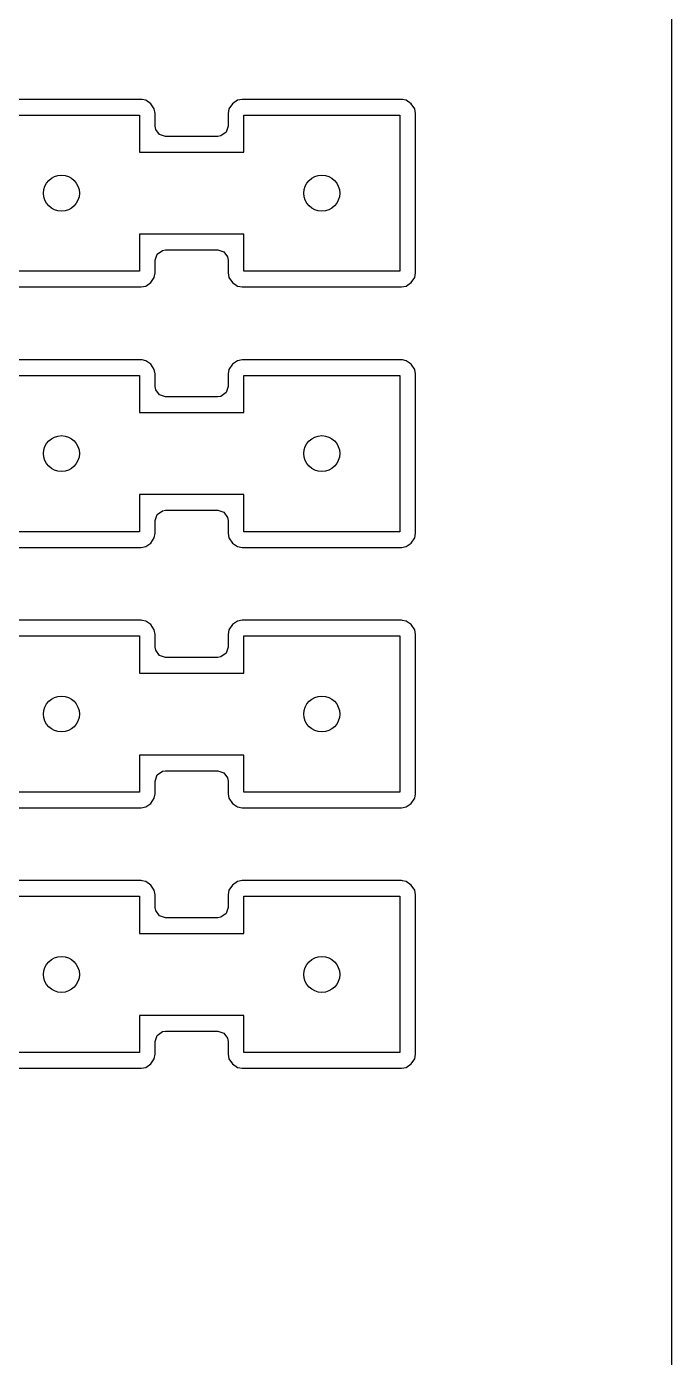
# Model space of a CAD drawing. Extents: x 0.21 to 1.39, y 0.21 to 1.79.
# Drawn here: x 1.141 to 1.389, y 0.469 to 0.98 of the extents above; entities that cross this region are included whole.
import ezdxf

# ---------------------------------------------------------------- set-up
doc = ezdxf.new("R2010")
doc.units = 0
doc.header["$MEASUREMENT"] = 0
doc.layers.add('BLACK', color=7, linetype='CONTINUOUS')

msp = doc.modelspace()

# ---------------------------------------------------------------- linework, layer by layer
at = {"layer": 'BLACK', "linetype": 'CONTINUOUS'}
for p, q in [((1.389, 1.78504), (1.389, 0.21496)), ((1.18532, 0.95256), (1.12413, 0.95256)), ((1.18567, 0.95249), (1.18532, 0.95256)), ((1.18532, 0.95256), (1.18532, 0.95256)), ((1.18707, 0.95221), (1.18567, 0.95249)), ((1.18906, 0.95088), (1.18707, 0.95221)), ((1.19039, 0.94888), (1.18906, 0.95088)), ((1.18906, 0.95088), (1.18906, 0.95088)), ((1.22038, 0.95088), (1.21905, 0.94888)), ((1.22238, 0.95221), (1.22038, 0.95088)), ((1.22038, 0.95088), (1.22038, 0.95088)), ((1.22413, 0.95256), (1.22238, 0.95221)), ((1.22238, 0.95221), (1.22238, 0.95221)), ((1.28532, 0.95256), (1.22413, 0.95256)), ((1.28567, 0.95249), (1.28532, 0.95256)), ((1.28532, 0.95256), (1.28532, 0.95256)), ((1.28707, 0.95221), (1.28567, 0.95249)), ((1.28906, 0.95088), (1.28707, 0.95221)), ((1.29039, 0.94888), (1.28906, 0.95088)), ((1.28906, 0.95088), (1.28906, 0.95088)), ((1.12472, 0.94654), (1.18472, 0.94654)), ((1.18472, 0.94654), (1.18472, 0.93228)), ((1.19074, 0.94713), (1.19039, 0.94888)), ((1.19039, 0.94888), (1.19039, 0.94888)), ((1.19074, 0.94226), (1.19074, 0.94713)), ((1.21905, 0.94888), (1.2187, 0.94713)), ((1.2187, 0.94713), (1.2187, 0.94226)), ((1.22472, 0.93228), (1.22472, 0.94654)), ((1.22472, 0.94654), (1.28472, 0.94654)), ((1.28472, 0.94654), (1.28472, 0.88654)), ((1.29074, 0.94713), (1.29039, 0.94888)), ((1.29039, 0.94888), (1.29039, 0.94888)), ((1.29074, 0.88594), (1.29074, 0.94713)), ((1.19094, 0.94104), (1.19074, 0.94226)), ((1.19238, 0.93906), (1.19094, 0.94104)), ((1.2187, 0.94226), (1.21795, 0.93994)), ((1.1947, 0.9383), (1.19238, 0.93906)), ((1.21474, 0.9383), (1.1947, 0.9383)), ((1.21597, 0.9385), (1.21474, 0.9383)), ((1.21795, 0.93994), (1.21597, 0.9385)), ((1.18472, 0.93228), (1.22472, 0.93228)), ((1.22472, 0.90079), (1.18472, 0.90079)), ((1.18472, 0.90079), (1.18472, 0.88654)), ((1.22472, 0.88654), (1.22472, 0.90079)), ((1.1915, 0.89314), (1.19348, 0.89457)), ((1.19348, 0.89457), (1.1947, 0.89477)), ((1.1947, 0.89477), (1.21474, 0.89477)), ((1.21474, 0.89477), (1.21707, 0.89401)), ((1.19074, 0.89081), (1.1915, 0.89314)), ((1.19074, 0.88594), (1.19074, 0.89081)), ((1.21707, 0.89401), (1.21851, 0.89203)), ((1.21851, 0.89203), (1.2187, 0.89081)), ((1.2187, 0.89081), (1.2187, 0.88594)), ((1.18472, 0.88654), (1.12928, 0.88654)), ((1.18906, 0.8822), (1.19039, 0.88419)), ((1.19039, 0.88419), (1.19074, 0.88594)), ((1.2187, 0.88594), (1.21905, 0.88419)), ((1.21905, 0.88419), (1.21905, 0.88419)), ((1.21905, 0.88419), (1.22038, 0.8822)), ((1.28472, 0.88654), (1.22472, 0.88654)), ((1.28906, 0.8822), (1.29039, 0.88419)), ((1.29039, 0.88419), (1.29074, 0.88594)), ((1.13341, 0.88052), (1.18532, 0.88052)), ((1.18532, 0.88052), (1.18707, 0.88087)), ((1.18707, 0.88087), (1.18906, 0.8822)), ((1.22038, 0.8822), (1.22038, 0.8822)), ((1.22038, 0.8822), (1.22038, 0.8822)), ((1.22038, 0.8822), (1.22238, 0.88087)), ((1.22238, 0.88087), (1.22413, 0.88052)), ((1.22413, 0.88052), (1.28532, 0.88052)), ((1.28532, 0.88052), (1.28707, 0.88087)), ((1.28707, 0.88087), (1.28906, 0.8822)), ((1.18532, 0.85256), (1.12413, 0.85256)), ((1.18567, 0.85249), (1.18532, 0.85256)), ((1.18532, 0.85256), (1.18532, 0.85256)), ((1.18707, 0.85221), (1.18567, 0.85249)), ((1.18906, 0.85088), (1.18707, 0.85221)), ((1.19039, 0.84888), (1.18906, 0.85088)), ((1.18906, 0.85088), (1.18906, 0.85088)), ((1.19074, 0.84713), (1.19039, 0.84888)), ((1.19039, 0.84888), (1.19039, 0.84888)), ((1.21905, 0.84888), (1.2187, 0.84713)), ((1.22038, 0.85088), (1.21905, 0.84888)), ((1.22238, 0.85221), (1.22038, 0.85088)), ((1.22038, 0.85088), (1.22038, 0.85088)), ((1.22413, 0.85256), (1.22238, 0.85221)), ((1.22238, 0.85221), (1.22238, 0.85221)), ((1.28532, 0.85256), (1.22413, 0.85256)), ((1.28567, 0.85249), (1.28532, 0.85256)), ((1.28532, 0.85256), (1.28532, 0.85256)), ((1.28707, 0.85221), (1.28567, 0.85249)), ((1.28906, 0.85088), (1.28707, 0.85221)), ((1.29039, 0.84888), (1.28906, 0.85088)), ((1.28906, 0.85088), (1.28906, 0.85088)), ((1.29074, 0.84713), (1.29039, 0.84888)), ((1.29039, 0.84888), (1.29039, 0.84888)), ((1.12472, 0.84654), (1.18472, 0.84654)), ((1.18472, 0.84654), (1.18472, 0.83228)), ((1.19074, 0.84226), (1.19074, 0.84713)), ((1.2187, 0.84713), (1.2187, 0.84226)), ((1.22472, 0.83228), (1.22472, 0.84654)), ((1.22472, 0.84654), (1.28472, 0.84654)), ((1.28472, 0.84654), (1.28472, 0.78654)), ((1.29074, 0.78594), (1.29074, 0.84713)), ((1.19094, 0.84104), (1.19074, 0.84226)), ((1.19238, 0.83906), (1.19094, 0.84104)), ((1.1947, 0.8383), (1.19238, 0.83906)), ((1.21474, 0.8383), (1.1947, 0.8383)), ((1.21597, 0.8385), (1.21474, 0.8383)), ((1.21795, 0.83994), (1.21597, 0.8385)), ((1.2187, 0.84226), (1.21795, 0.83994)), ((1.18472, 0.83228), (1.22472, 0.83228)), ((1.22472, 0.80079), (1.18472, 0.80079)), ((1.18472, 0.80079), (1.18472, 0.78654)), ((1.22472, 0.78654), (1.22472, 0.80079)), ((1.19074, 0.79081), (1.1915, 0.79314)), ((1.1915, 0.79314), (1.19348, 0.79457)), ((1.19348, 0.79457), (1.1947, 0.79477)), ((1.1947, 0.79477), (1.21474, 0.79477)), ((1.21474, 0.79477), (1.21707, 0.79401)), ((1.21707, 0.79401), (1.21851, 0.79203)), ((1.19074, 0.78594), (1.19074, 0.79081)), ((1.21851, 0.79203), (1.2187, 0.79081)), ((1.2187, 0.79081), (1.2187, 0.78594)), ((1.18472, 0.78654), (1.1277, 0.78654)), ((1.18707, 0.78087), (1.18906, 0.7822)), ((1.18906, 0.7822), (1.19039, 0.78419)), ((1.19039, 0.78419), (1.19074, 0.78594)), ((1.2187, 0.78594), (1.21905, 0.78419)), ((1.21905, 0.78419), (1.21905, 0.78419)), ((1.21905, 0.78419), (1.22038, 0.7822)), ((1.22038, 0.7822), (1.22038, 0.7822)), ((1.22038, 0.7822), (1.22038, 0.7822)), ((1.22038, 0.7822), (1.22238, 0.78087)), ((1.28472, 0.78654), (1.22472, 0.78654)), ((1.28707, 0.78087), (1.28906, 0.7822)), ((1.28906, 0.7822), (1.29039, 0.78419)), ((1.29039, 0.78419), (1.29074, 0.78594)), ((1.13184, 0.78052), (1.18532, 0.78052)), ((1.18532, 0.78052), (1.18707, 0.78087)), ((1.22238, 0.78087), (1.22413, 0.78052)), ((1.22413, 0.78052), (1.28532, 0.78052)), ((1.28532, 0.78052), (1.28707, 0.78087)), ((1.18532, 0.75256), (1.12413, 0.75256)), ((1.18567, 0.75249), (1.18532, 0.75256)), ((1.18532, 0.75256), (1.18532, 0.75256)), ((1.18707, 0.75221), (1.18567, 0.75249)), ((1.18906, 0.75088), (1.18707, 0.75221)), ((1.22238, 0.75221), (1.22038, 0.75088)), ((1.22413, 0.75256), (1.22238, 0.75221)), ((1.22238, 0.75221), (1.22238, 0.75221)), ((1.28532, 0.75256), (1.22413, 0.75256)), ((1.28567, 0.75249), (1.28532, 0.75256)), ((1.28532, 0.75256), (1.28532, 0.75256)), ((1.28707, 0.75221), (1.28567, 0.75249)), ((1.28906, 0.75088), (1.28707, 0.75221)), ((1.12472, 0.74654), (1.18472, 0.74654)), ((1.18472, 0.74654), (1.18472, 0.73228)), ((1.19039, 0.74888), (1.18906, 0.75088)), ((1.18906, 0.75088), (1.18906, 0.75088)), ((1.19074, 0.74713), (1.19039, 0.74888)), ((1.19039, 0.74888), (1.19039, 0.74888)), ((1.19074, 0.74226), (1.19074, 0.74713)), ((1.21905, 0.74888), (1.2187, 0.74713)), ((1.2187, 0.74713), (1.2187, 0.74226)), ((1.22038, 0.75088), (1.21905, 0.74888)), ((1.22038, 0.75088), (1.22038, 0.75088)), ((1.22472, 0.73228), (1.22472, 0.74654)), ((1.22472, 0.74654), (1.28472, 0.74654)), ((1.28472, 0.74654), (1.28472, 0.68654)), ((1.29039, 0.74888), (1.28906, 0.75088)), ((1.28906, 0.75088), (1.28906, 0.75088)), ((1.29074, 0.74713), (1.29039, 0.74888)), ((1.29039, 0.74888), (1.29039, 0.74888)), ((1.29074, 0.68594), (1.29074, 0.74713)), ((1.19094, 0.74104), (1.19074, 0.74226)), ((1.19238, 0.73906), (1.19094, 0.74104)), ((1.2187, 0.74226), (1.21795, 0.73994)), ((1.1947, 0.7383), (1.19238, 0.73906)), ((1.21474, 0.7383), (1.1947, 0.7383)), ((1.21597, 0.7385), (1.21474, 0.7383)), ((1.21795, 0.73994), (1.21597, 0.7385)), ((1.18472, 0.73228), (1.22472, 0.73228)), ((1.22472, 0.70079), (1.18472, 0.70079)), ((1.18472, 0.70079), (1.18472, 0.68654)), ((1.22472, 0.68654), (1.22472, 0.70079)), ((1.19074, 0.69081), (1.1915, 0.69314)), ((1.19074, 0.68594), (1.19074, 0.69081)), ((1.1915, 0.69314), (1.19348, 0.69457)), ((1.19348, 0.69457), (1.1947, 0.69477)), ((1.1947, 0.69477), (1.21474, 0.69477)), ((1.21474, 0.69477), (1.21707, 0.69401)), ((1.21707, 0.69401), (1.21851, 0.69203)), ((1.21851, 0.69203), (1.2187, 0.69081)), ((1.2187, 0.69081), (1.2187, 0.68594)), ((1.18472, 0.68654), (1.12642, 0.68654)), ((1.19039, 0.68419), (1.19074, 0.68594)), ((1.2187, 0.68594), (1.21905, 0.68419)), ((1.28472, 0.68654), (1.22472, 0.68654)), ((1.29039, 0.68419), (1.29074, 0.68594)), ((1.13056, 0.68052), (1.18532, 0.68052)), ((1.18532, 0.68052), (1.18707, 0.68087)), ((1.18707, 0.68087), (1.18906, 0.6822)), ((1.18906, 0.6822), (1.19039, 0.68419)), ((1.21905, 0.68419), (1.21905, 0.68419)), ((1.21905, 0.68419), (1.22038, 0.6822)), ((1.22038, 0.6822), (1.22038, 0.6822)), ((1.22038, 0.6822), (1.22038, 0.6822)), ((1.22038, 0.6822), (1.22238, 0.68087)), ((1.22238, 0.68087), (1.22413, 0.68052)), ((1.22413, 0.68052), (1.28532, 0.68052)), ((1.28532, 0.68052), (1.28707, 0.68087)), ((1.28707, 0.68087), (1.28906, 0.6822)), ((1.28906, 0.6822), (1.29039, 0.68419)), ((1.18532, 0.65256), (1.12413, 0.65256)), ((1.18567, 0.65249), (1.18532, 0.65256)), ((1.18532, 0.65256), (1.18532, 0.65256)), ((1.18707, 0.65221), (1.18567, 0.65249)), ((1.18906, 0.65088), (1.18707, 0.65221)), ((1.19039, 0.64888), (1.18906, 0.65088)), ((1.18906, 0.65088), (1.18906, 0.65088)), ((1.22038, 0.65088), (1.21905, 0.64888)), ((1.22238, 0.65221), (1.22038, 0.65088)), ((1.22038, 0.65088), (1.22038, 0.65088)), ((1.22413, 0.65256), (1.22238, 0.65221)), ((1.22238, 0.65221), (1.22238, 0.65221)), ((1.28532, 0.65256), (1.22413, 0.65256)), ((1.28567, 0.65249), (1.28532, 0.65256)), ((1.28532, 0.65256), (1.28532, 0.65256)), ((1.28707, 0.65221), (1.28567, 0.65249)), ((1.28906, 0.65088), (1.28707, 0.65221)), ((1.29039, 0.64888), (1.28906, 0.65088)), ((1.28906, 0.65088), (1.28906, 0.65088)), ((1.12472, 0.64654), (1.18472, 0.64654)), ((1.18472, 0.64654), (1.18472, 0.63228)), ((1.19074, 0.64713), (1.19039, 0.64888)), ((1.19039, 0.64888), (1.19039, 0.64888)), ((1.19074, 0.64226), (1.19074, 0.64713)), ((1.21905, 0.64888), (1.2187, 0.64713)), ((1.2187, 0.64713), (1.2187, 0.64226)), ((1.22472, 0.63228), (1.22472, 0.64654)), ((1.22472, 0.64654), (1.28472, 0.64654)), ((1.28472, 0.64654), (1.28472, 0.58654)), ((1.29074, 0.64713), (1.29039, 0.64888)), ((1.29039, 0.64888), (1.29039, 0.64888)), ((1.29074, 0.58594), (1.29074, 0.64713)), ((1.19094, 0.64104), (1.19074, 0.64226)), ((1.19238, 0.63906), (1.19094, 0.64104)), ((1.1947, 0.6383), (1.19238, 0.63906)), ((1.21795, 0.63994), (1.21597, 0.6385)), ((1.2187, 0.64226), (1.21795, 0.63994)), ((1.21474, 0.6383), (1.1947, 0.6383)), ((1.21597, 0.6385), (1.21474, 0.6383)), ((1.18472, 0.63228), (1.22472, 0.63228)), ((1.22472, 0.60079), (1.18472, 0.60079)), ((1.18472, 0.60079), (1.18472, 0.58654)), ((1.22472, 0.58654), (1.22472, 0.60079)), ((1.19074, 0.59081), (1.1915, 0.59314)), ((1.1915, 0.59314), (1.19348, 0.59457)), ((1.19348, 0.59457), (1.1947, 0.59477)), ((1.1947, 0.59477), (1.21474, 0.59477)), ((1.21474, 0.59477), (1.21707, 0.59401)), ((1.21707, 0.59401), (1.21851, 0.59203)), ((1.19074, 0.58594), (1.19074, 0.59081)), ((1.21851, 0.59203), (1.2187, 0.59081)), ((1.2187, 0.59081), (1.2187, 0.58594)), ((1.18472, 0.58654), (1.12849, 0.58654)), ((1.18906, 0.5822), (1.19039, 0.58419)), ((1.19039, 0.58419), (1.19074, 0.58594)), ((1.2187, 0.58594), (1.21905, 0.58419)), ((1.21905, 0.58419), (1.21905, 0.58419)), ((1.21905, 0.58419), (1.22038, 0.5822)), ((1.28472, 0.58654), (1.22472, 0.58654)), ((1.28906, 0.5822), (1.29039, 0.58419)), ((1.29039, 0.58419), (1.29074, 0.58594)), ((1.13263, 0.58052), (1.18532, 0.58052)), ((1.18532, 0.58052), (1.18707, 0.58087)), ((1.18707, 0.58087), (1.18906, 0.5822)), ((1.22038, 0.5822), (1.22038, 0.5822)), ((1.22038, 0.5822), (1.22038, 0.5822)), ((1.22038, 0.5822), (1.22238, 0.58087)), ((1.22238, 0.58087), (1.22413, 0.58052)), ((1.22413, 0.58052), (1.28532, 0.58052)), ((1.28532, 0.58052), (1.28707, 0.58087)), ((1.28707, 0.58087), (1.28906, 0.5822))]:
    msp.add_line(p, q, dxfattribs=at)
at = {"layer": 'BLACK'}
for centre in [(1.15472, 0.91654), (1.25472, 0.91654), (1.15472, 0.81654), (1.25472, 0.81654), (1.15472, 0.71654), (1.25472, 0.71654), (1.15472, 0.61654), (1.25472, 0.61654)]:
    msp.add_circle(centre, 0.00689, dxfattribs=at)

doc.saveas('drawing.dxf')
